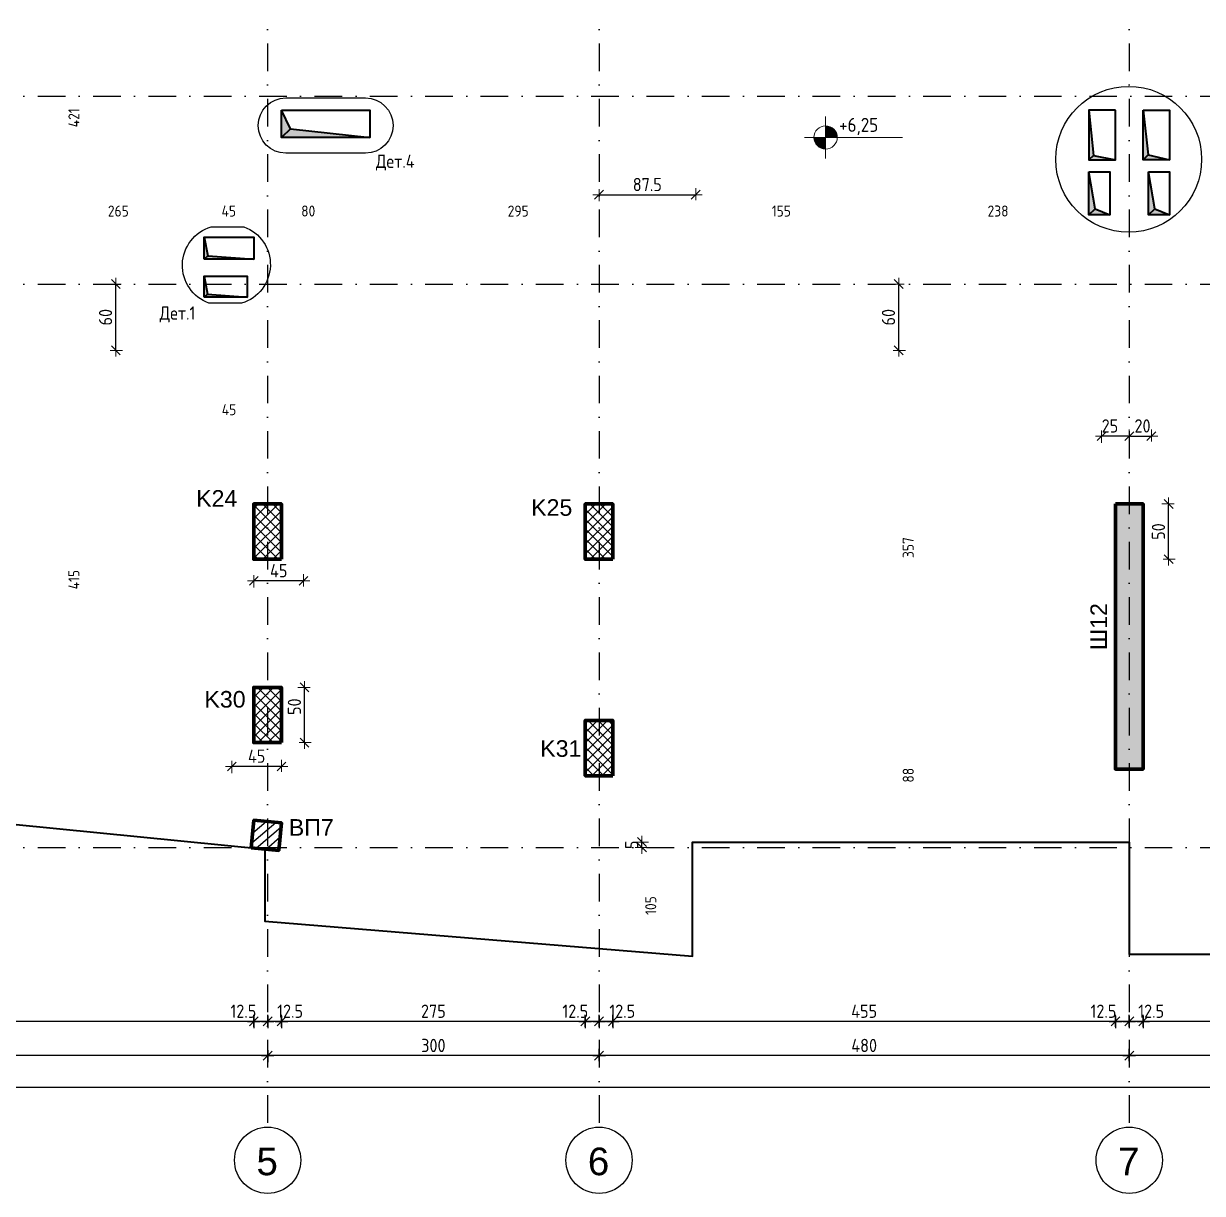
# Model space of a CAD drawing. Header units: millimetres. Extents: x -159 to 6378, y -1181 to 2393.
# Drawn here: x 2762 to 3830, y -101 to 958 of the extents above; entities that cross this region are included whole.
import ezdxf

# ---------------------------------------------------------------- set-up
doc = ezdxf.new("R2010")
doc.units = ezdxf.units.MM
doc.header["$PDMODE"] = 35
doc.linetypes.add('DASHDOT', pattern=[1, 0.5, -0.25, 0, -0.25])
for name, color, linetype, lineweight in [('0_txt', 7, 'Continuous', 18), ('1K_arm_koti_x', 6, 'Continuous', 15), ('1K_arm_koti_x_us', 6, 'Continuous', 15), ('1K_arm_koti_y', 82, 'Continuous', 15), ('1K_arm_koti_y_us', 82, 'Continuous', 15), ('1K_dupki', 5, 'Continuous', 40), ('1K_kolony', 1, 'Continuous', 80), ('1K_kontur_04', 2, 'Continuous', 40), ('1K_koti_van6ni', 241, 'Continuous', 25), ('1K_shajby', 4, 'Continuous', 80), ('1K_strih', 31, 'Continuous', 25), ('1K_strih-v_poqs', 31, 'Continuous', 25), ('1K_text-koloni', 3, 'Continuous', 35), ('1K_text-osi', 3, 'Continuous', 35), ('1K_text-shajby', 3, 'Continuous', 35), ('1K_text-v_poqs', 3, 'Continuous', 35), ('1K_txt_otvori', 134, 'Continuous', 25), ('1K_v_poqs', 11, 'Continuous', 80), ('1K_znak', 6, 'Continuous', 25)]:
    doc.layers.add(name, color=color, linetype=linetype, lineweight=lineweight)
for name, color, linetype in [('1K_AXIS', 7, 'DASHDOT'), ('1K_otvori-solid', 9, 'Continuous'), ('1K_shajby-solid', 9, 'Continuous')]:
    doc.layers.add(name, color=color, linetype=linetype)
doc.styles.add('DIM', font='romans.shx', dxfattribs={"width": 0.85})
doc.styles.add('Z1', font='ARIAL.TTF')
doc.dimstyles.new('obseg', dxfattribs={"dimtxt": 10, "dimasz": 1, "dimexe": 0.3, "dimexo": 0, "dimgap": 0, "dimtad": 0, "dimrnd": 1, "dimzin": 14, "dimdsep": 46, "dimtxsty": 'DIM', "dimblk": 'DIM2', "dimcen": 0.09, "dimse1": 1, "dimse2": 1, "dimsd1": 1, "dimsd2": 1, "dimclrd": 256, "dimclre": 256, "dimclrt": 256, "dimadec": 0, "dimazin": 0, "dimtfac": 2.307692, "dimtix": 1, "dimtmove": 2, "dimatfit": 3, "dimldrblk": 'DIM2', "dimfxl": 0, "dimtvp": 0.769231, "dimtolj": 1, "dimtzin": 14, "dimarcsym": 0})
doc.dimstyles.new('RAZR1', dxfattribs={"dimtxt": 12, "dimasz": 1, "dimexe": 0.3, "dimexo": 0, "dimgap": 0, "dimtad": 0, "dimrnd": 0.1, "dimzin": 14, "dimdsep": 46, "dimtxsty": 'DIM', "dimblk": 'DIM2', "dimcen": 0.09, "dimse1": 1, "dimse2": 1, "dimclrd": 256, "dimclre": 256, "dimclrt": 41, "dimadec": 8, "dimazin": 0, "dimtfac": 2.307692, "dimtix": 1, "dimtmove": 2, "dimatfit": 3, "dimldrblk": 'DIM2', "dimfxl": 0, "dimtvp": 0.769231, "dimtolj": 1, "dimtzin": 14, "dimarcsym": 0})

# ---------------------------------------------------------------- blocks, each defined once
blk = doc.blocks.new('*D14')
at = {"layer": 'Defpoints', "color": 0}
for p in [(2815.7, 1083.5), (2815.7, 662.5), (2815.7, 662.5)]:
    blk.add_point(p, dxfattribs=at)
at = {"layer": '1K_arm_koti_x', "insert": (2808, 873), "char_height": 10, "attachment_point": 5, "rotation": 90, "style": 'DIM'}
blk.add_mtext('\\A1;421', dxfattribs=at)
blk = doc.blocks.new('DIM2')
for p, q in [((-5.7, 0), (5.7, 0)), ((4, 4), (-4, -4)), ((0, -5), (0, 6))]:
    blk.add_line(p, q)
blk = doc.blocks.new('*D28')
at = {"layer": 'Defpoints', "color": 0}
for p in [(2815.7, 662.5), (2815.7, 247.5), (2815.7, 247.5)]:
    blk.add_point(p, dxfattribs=at)
at = {"layer": '1K_arm_koti_x', "insert": (2808, 455), "char_height": 10, "attachment_point": 5, "rotation": 90, "style": 'DIM'}
blk.add_mtext('\\A1;415', dxfattribs=at)
blk = doc.blocks.new('*D29')
at = {"layer": 'Defpoints', "color": 0}
for p in [(3571, 662.5), (3571, 305.5), (3571, 305.5)]:
    blk.add_point(p, dxfattribs=at)
at = {"layer": '1K_arm_koti_x', "insert": (3563.3, 484), "char_height": 10, "attachment_point": 5, "rotation": 90, "style": 'DIM'}
blk.add_mtext('\\A1;357', dxfattribs=at)
blk = doc.blocks.new('*D30')
at = {"layer": 'Defpoints', "color": 0}
for p in [(3571, 305.5), (3571, 305.5), (3571, 217.5)]:
    blk.add_point(p, dxfattribs=at)
at = {"layer": '1K_arm_koti_x', "insert": (3563.3, 278), "char_height": 10, "attachment_point": 5, "rotation": 90, "style": 'DIM'}
blk.add_mtext('\\A1;88', dxfattribs=at)
blk = doc.blocks.new('*D31')
at = {"layer": 'Defpoints', "color": 0}
for p in [(3337.9, 217.5), (3337.9, 112.5), (3337.9, 112.5)]:
    blk.add_point(p, dxfattribs=at)
at = {"layer": '1K_arm_koti_x', "insert": (3330.2, 160), "char_height": 10, "attachment_point": 5, "rotation": 90, "style": 'DIM'}
blk.add_mtext('\\A1;105', dxfattribs=at)
blk = doc.blocks.new('*D32')
at = {"layer": '1K_arm_koti_x', "lineweight": -2}
for p, q in [((3322.2, 218.5), (3322.2, 219.5)), ((3322.2, 212.5), (3322.2, 217.5)), ((3322.2, 211.5), (3322.2, 210.5))]:
    blk.add_line(p, q, dxfattribs=at)
at = {"layer": 'Defpoints', "color": 0}
for p in [(3322.2, 217.5), (3337.9, 217.5), (3337.9, 212.5)]:
    blk.add_point(p, dxfattribs=at)
at = {"layer": '1K_arm_koti_x', "lineweight": -2}
for p, rotation in [((3322.2, 212.5), 90), ((3322.2, 217.5), 270)]:
    blk.add_blockref('DIM2', p, dxfattribs=dict(at, rotation=rotation))
at = {"layer": '1K_arm_koti_x', "color": 41, "insert": (3313, 215), "char_height": 12, "attachment_point": 5, "rotation": 90, "style": 'DIM'}
blk.add_mtext('\\A1;5', dxfattribs=at)
blk = doc.blocks.new('*D35')
at = {"layer": '1K_arm_koti_x', "lineweight": -2}
blk.add_line((3764.4, 584.9), (3782.4, 584.9), dxfattribs=at)
at = {"layer": 'Defpoints', "color": 0}
for p in [(3783.4, 584.9), (3763.4, 547.6), (3783.4, 547.6)]:
    blk.add_point(p, dxfattribs=at)
at = {"layer": '1K_arm_koti_x', "lineweight": -2, "rotation": 180}
blk.add_blockref('DIM2', (3763.4, 584.9), dxfattribs=at)
at = {"layer": '1K_arm_koti_x', "lineweight": -2}
blk.add_blockref('DIM2', (3783.4, 584.9), dxfattribs=at)
at = {"layer": '1K_arm_koti_x', "color": 41, "insert": (3775.4, 594.1), "char_height": 12, "attachment_point": 5, "style": 'DIM'}
blk.add_mtext('\\A1;20', dxfattribs=at)
blk = doc.blocks.new('*D37')
at = {"layer": '1K_arm_koti_x', "lineweight": -2}
blk.add_line((3554.7, 663.5), (3554.7, 721.5), dxfattribs=at)
at = {"layer": 'Defpoints', "color": 0}
for p in [(3554.7, 722.5), (3763.4, 722.5), (3571, 662.5)]:
    blk.add_point(p, dxfattribs=at)
at = {"layer": '1K_arm_koti_x', "lineweight": -2}
for p, rotation in [((3554.7, 722.5), 90), ((3554.7, 662.5), 270)]:
    blk.add_blockref('DIM2', p, dxfattribs=dict(at, rotation=rotation))
at = {"layer": '1K_arm_koti_x', "color": 41, "insert": (3545.4, 692.5), "char_height": 12, "attachment_point": 5, "rotation": 90, "style": 'DIM'}
blk.add_mtext('\\A1;60', dxfattribs=at)
blk = doc.blocks.new('*D41')
at = {"layer": '1K_arm_koti_x', "lineweight": -2}
blk.add_line((2845.9, 663.5), (2845.9, 721.5), dxfattribs=at)
at = {"layer": 'Defpoints', "color": 0}
for p in [(2845.9, 722.5), (2983.4, 722.5), (2815.7, 662.5)]:
    blk.add_point(p, dxfattribs=at)
at = {"layer": '1K_arm_koti_x', "lineweight": -2}
for p, rotation in [((2845.9, 722.5), 90), ((2845.9, 662.5), 270)]:
    blk.add_blockref('DIM2', p, dxfattribs=dict(at, rotation=rotation))
at = {"layer": '1K_arm_koti_x', "color": 41, "insert": (2836.6, 692.5), "char_height": 12, "attachment_point": 5, "rotation": 90, "style": 'DIM'}
blk.add_mtext('\\A1;60', dxfattribs=at)
blk = doc.blocks.new('*D59')
at = {"layer": '1K_arm_koti_x', "lineweight": -2}
blk.add_line((3762.4, 584.9), (3739.4, 584.9), dxfattribs=at)
at = {"layer": 'Defpoints', "color": 0}
for p in [(3738.4, 584.9), (3738.4, 567.5), (3763.4, 547.6)]:
    blk.add_point(p, dxfattribs=at)
at = {"layer": '1K_arm_koti_x', "lineweight": -2, "rotation": 180}
blk.add_blockref('DIM2', (3738.4, 584.9), dxfattribs=at)
at = {"layer": '1K_arm_koti_x', "lineweight": -2}
blk.add_blockref('DIM2', (3763.4, 584.9), dxfattribs=at)
at = {"layer": '1K_arm_koti_x', "color": 41, "insert": (3745.9, 594.1), "char_height": 12, "attachment_point": 5, "style": 'DIM'}
blk.add_mtext('\\A1;25', dxfattribs=at)
blk = doc.blocks.new('*D72')
at = {"layer": '1K_arm_koti_x_us', "lineweight": -2}
blk.add_line((3014.9, 453.9), (2971.9, 453.9), dxfattribs=at)
at = {"layer": 'Defpoints', "color": 0}
for p in [(2970.9, 483.5), (3015.9, 483.5), (2970.9, 453.9)]:
    blk.add_point(p, dxfattribs=at)
at = {"layer": '1K_arm_koti_x_us', "lineweight": -2, "rotation": 180}
blk.add_blockref('DIM2', (2970.9, 453.9), dxfattribs=at)
at = {"layer": '1K_arm_koti_x_us', "lineweight": -2}
blk.add_blockref('DIM2', (3015.9, 453.9), dxfattribs=at)
at = {"layer": '1K_arm_koti_x_us', "color": 41, "insert": (2993.4, 463.1), "char_height": 12, "attachment_point": 5, "style": 'DIM'}
blk.add_mtext('\\A1;45', dxfattribs=at)
blk = doc.blocks.new('*D74')
at = {"layer": 'Defpoints', "color": 0}
for p in [(3525.9, 780.9), (3763.4, 780.9), (3763.4, 780.9)]:
    blk.add_point(p, dxfattribs=at)
at = {"layer": '1K_arm_koti_y', "insert": (3644.6, 788.6), "char_height": 10, "attachment_point": 5, "style": 'DIM'}
blk.add_mtext('\\A1;238', dxfattribs=at)
blk = doc.blocks.new('*D75')
at = {"layer": 'Defpoints', "color": 0}
for p in [(3763.4, 780.9), (4388.4, 780.9), (4388.4, 780.9)]:
    blk.add_point(p, dxfattribs=at)
at = {"layer": '1K_arm_koti_y', "insert": (4075.9, 788.6), "char_height": 10, "attachment_point": 5, "style": 'DIM'}
blk.add_mtext('\\A1;625', dxfattribs=at)
blk = doc.blocks.new('*D76')
at = {"layer": '1K_arm_koti_x_us', "lineweight": -2}
blk.add_line((2994.9, 285.9), (2951.9, 285.9), dxfattribs=at)
at = {"layer": 'Defpoints', "color": 0}
for p in [(2950.9, 326.3), (2995.9, 326.3), (2950.9, 285.9)]:
    blk.add_point(p, dxfattribs=at)
at = {"layer": '1K_arm_koti_x_us', "lineweight": -2, "rotation": 180}
blk.add_blockref('DIM2', (2950.9, 285.9), dxfattribs=at)
at = {"layer": '1K_arm_koti_x_us', "lineweight": -2}
blk.add_blockref('DIM2', (2995.9, 285.9), dxfattribs=at)
at = {"layer": '1K_arm_koti_x_us', "color": 41, "insert": (2973.4, 295.2), "char_height": 12, "attachment_point": 5, "style": 'DIM'}
blk.add_mtext('\\A1;45', dxfattribs=at)
blk = doc.blocks.new('*D89')
at = {"layer": '1K_arm_koti_y_us', "lineweight": -2}
blk.add_line((3799, 474.5), (3799, 522.5), dxfattribs=at)
at = {"layer": 'Defpoints', "color": 0}
for p in [(3764.7, 523.5), (3799, 523.5), (3764.7, 473.5)]:
    blk.add_point(p, dxfattribs=at)
at = {"layer": '1K_arm_koti_y_us', "lineweight": -2}
for p, rotation in [((3799, 523.5), 90), ((3799, 473.5), 270)]:
    blk.add_blockref('DIM2', p, dxfattribs=dict(at, rotation=rotation))
at = {"layer": '1K_arm_koti_y_us', "color": 41, "insert": (3789.8, 498.5), "char_height": 12, "attachment_point": 5, "rotation": 90, "style": 'DIM'}
blk.add_mtext('\\A1;50', dxfattribs=at)
blk = doc.blocks.new('*D97')
at = {"layer": '1K_arm_koti_y_us', "lineweight": -2}
blk.add_line((3016.8, 308.5), (3016.8, 356.5), dxfattribs=at)
at = {"layer": 'Defpoints', "color": 0}
for p in [(2981.5, 357.5), (3016.8, 357.5), (2975.8, 307.5)]:
    blk.add_point(p, dxfattribs=at)
at = {"layer": '1K_arm_koti_y_us', "lineweight": -2}
for p, rotation in [((3016.8, 357.5), 90), ((3016.8, 307.5), 270)]:
    blk.add_blockref('DIM2', p, dxfattribs=dict(at, rotation=rotation))
at = {"layer": '1K_arm_koti_y_us', "color": 41, "insert": (3007.6, 340), "char_height": 12, "attachment_point": 5, "rotation": 90, "style": 'DIM'}
blk.add_mtext('\\A1;50', dxfattribs=at)
blk = doc.blocks.new('kota etaj')
at = {"layer": '0_txt'}
for p, q in [((22.4, 22.4), (22.4, -22.4)), ((0, 0), (104.4, 0))]:
    blk.add_line(p, q, dxfattribs=at)
at = {"layer": '0_txt', "const_width": 12.4}
for points in [[(22.4, 6.2, 0.414214), (16.2, 0, 0.414214)], [(22.4, -6.2, 0.414214), (28.6, 0, 0.414214)]]:
    blk.add_lwpolyline(points, format="xyb", dxfattribs=at)
at = {"layer": '0_txt'}
blk.add_circle((22.4, 0), 12.4, dxfattribs=at)
blk = doc.blocks.new('*D153')
at = {"layer": '1K_koti_van6ni', "lineweight": -2}
blk.add_line((118.6, 211.5), (118.6, 117), dxfattribs=at)
at = {"layer": 'Defpoints', "color": 0}
for p in [(286.4, 212.5), (118.6, 116), (4388.4, 116)]:
    blk.add_point(p, dxfattribs=at)
at = {"layer": '1K_koti_van6ni', "lineweight": -2}
for p, rotation in [((118.6, 212.5), 90), ((118.6, 116), 270)]:
    blk.add_blockref('DIM2', p, dxfattribs=dict(at, rotation=rotation))
at = {"layer": '1K_koti_van6ni', "color": 41, "insert": (109.4, 164.3), "char_height": 12, "attachment_point": 5, "rotation": 90, "style": 'DIM'}
blk.add_mtext('\\A1;96.5', dxfattribs=at)
blk = doc.blocks.new('*D159')
at = {"layer": '1K_koti_van6ni', "lineweight": -2}
blk.add_line((94.3, 211.5), (94.3, 117), dxfattribs=at)
at = {"layer": 'Defpoints', "color": 0}
for p in [(286.4, 212.5), (94.3, 116), (4388.4, 116)]:
    blk.add_point(p, dxfattribs=at)
at = {"layer": '1K_koti_van6ni', "lineweight": -2}
for p, rotation in [((94.3, 212.5), 90), ((94.3, 116), 270)]:
    blk.add_blockref('DIM2', p, dxfattribs=dict(at, rotation=rotation))
at = {"layer": '1K_koti_van6ni', "color": 41, "insert": (85.1, 164.3), "char_height": 12, "attachment_point": 5, "rotation": 90, "style": 'DIM'}
blk.add_mtext('\\A1;96.5', dxfattribs=at)
blk = doc.blocks.new('*D160')
at = {"layer": '1K_koti_van6ni', "lineweight": -2}
blk.add_line((68.1, 117), (68.1, 1497.5), dxfattribs=at)
at = {"layer": 'Defpoints', "color": 0}
for p in [(68.1, 1498.5), (313.9, 1498.5), (4388.4, 116)]:
    blk.add_point(p, dxfattribs=at)
at = {"layer": '1K_koti_van6ni', "lineweight": -2}
for p, rotation in [((68.1, 1498.5), 90), ((68.1, 116), 270)]:
    blk.add_blockref('DIM2', p, dxfattribs=dict(at, rotation=rotation))
at = {"layer": '1K_koti_van6ni', "color": 41, "insert": (58.8, 807.3), "char_height": 12, "attachment_point": 5, "rotation": 90, "style": 'DIM'}
blk.add_mtext('\\A1;1382.5', dxfattribs=at)
blk = doc.blocks.new('*D161')
at = {"layer": '1K_koti_van6ni', "lineweight": -2}
blk.add_line((4362.4, 55.2), (3776.9, 55.2), dxfattribs=at)
at = {"layer": 'Defpoints', "color": 0}
for p in [(4363.4, 296), (3775.9, 283.5), (3775.9, 55.2)]:
    blk.add_point(p, dxfattribs=at)
at = {"layer": '1K_koti_van6ni', "lineweight": -2, "rotation": 180}
blk.add_blockref('DIM2', (3775.9, 55.2), dxfattribs=at)
at = {"layer": '1K_koti_van6ni', "lineweight": -2}
blk.add_blockref('DIM2', (4363.4, 55.2), dxfattribs=at)
at = {"layer": '1K_koti_van6ni', "color": 41, "insert": (4069.6, 64.4), "char_height": 12, "attachment_point": 5, "style": 'DIM'}
blk.add_mtext('\\A1;587.5', dxfattribs=at)
blk = doc.blocks.new('*D162')
at = {"layer": '1K_koti_van6ni', "lineweight": -2}
blk.add_line((3774.9, 55.2), (3764.4, 55.2), dxfattribs=at)
at = {"layer": 'Defpoints', "color": 0}
for p in [(3775.9, 283.5), (3763.4, 212.5), (3763.4, 55.2)]:
    blk.add_point(p, dxfattribs=at)
at = {"layer": '1K_koti_van6ni', "lineweight": -2, "rotation": 180}
blk.add_blockref('DIM2', (3763.4, 55.2), dxfattribs=at)
at = {"layer": '1K_koti_van6ni', "lineweight": -2}
blk.add_blockref('DIM2', (3775.9, 55.2), dxfattribs=at)
at = {"layer": '1K_koti_van6ni', "color": 41, "insert": (3783.2, 64.4), "char_height": 12, "attachment_point": 5, "style": 'DIM'}
blk.add_mtext('\\A1;12.5', dxfattribs=at)
blk = doc.blocks.new('*D163')
at = {"layer": '1K_koti_van6ni', "lineweight": -2}
blk.add_line((3762.4, 55.2), (3751.9, 55.2), dxfattribs=at)
at = {"layer": 'Defpoints', "color": 0}
for p in [(3750.9, 283.5), (3763.4, 212.5), (3750.9, 55.2)]:
    blk.add_point(p, dxfattribs=at)
at = {"layer": '1K_koti_van6ni', "lineweight": -2, "rotation": 180}
blk.add_blockref('DIM2', (3750.9, 55.2), dxfattribs=at)
at = {"layer": '1K_koti_van6ni', "lineweight": -2}
blk.add_blockref('DIM2', (3763.4, 55.2), dxfattribs=at)
at = {"layer": '1K_koti_van6ni', "color": 41, "insert": (3740, 64.4), "char_height": 12, "attachment_point": 5, "style": 'DIM'}
blk.add_mtext('\\A1;12.5', dxfattribs=at)
blk = doc.blocks.new('*D164')
at = {"layer": '1K_koti_van6ni', "lineweight": -2}
blk.add_line((3749.9, 55.2), (3296.9, 55.2), dxfattribs=at)
at = {"layer": 'Defpoints', "color": 0}
for p in [(3295.9, 277.5), (3750.9, 283.5), (3295.9, 55.2)]:
    blk.add_point(p, dxfattribs=at)
at = {"layer": '1K_koti_van6ni', "lineweight": -2, "rotation": 180}
blk.add_blockref('DIM2', (3295.9, 55.2), dxfattribs=at)
at = {"layer": '1K_koti_van6ni', "lineweight": -2}
blk.add_blockref('DIM2', (3750.9, 55.2), dxfattribs=at)
at = {"layer": '1K_koti_van6ni', "color": 41, "insert": (3523.4, 64.4), "char_height": 12, "attachment_point": 5, "style": 'DIM'}
blk.add_mtext('\\A1;455', dxfattribs=at)
blk = doc.blocks.new('*D165')
at = {"layer": '1K_koti_van6ni', "lineweight": -2}
blk.add_line((3294.9, 55.2), (3284.4, 55.2), dxfattribs=at)
at = {"layer": 'Defpoints', "color": 0}
for p in [(3295.9, 277.5), (3283.4, 212.5), (3283.4, 55.2)]:
    blk.add_point(p, dxfattribs=at)
at = {"layer": '1K_koti_van6ni', "lineweight": -2, "rotation": 180}
blk.add_blockref('DIM2', (3283.4, 55.2), dxfattribs=at)
at = {"layer": '1K_koti_van6ni', "lineweight": -2}
blk.add_blockref('DIM2', (3295.9, 55.2), dxfattribs=at)
at = {"layer": '1K_koti_van6ni', "color": 41, "insert": (3304.4, 64.4), "char_height": 12, "attachment_point": 5, "style": 'DIM'}
blk.add_mtext('\\A1;12.5', dxfattribs=at)
blk = doc.blocks.new('*D166')
at = {"layer": '1K_koti_van6ni', "lineweight": -2}
blk.add_line((3282.4, 55.2), (3271.9, 55.2), dxfattribs=at)
at = {"layer": 'Defpoints', "color": 0}
for p in [(3270.9, 277.5), (3283.4, 212.5), (3270.9, 55.2)]:
    blk.add_point(p, dxfattribs=at)
at = {"layer": '1K_koti_van6ni', "lineweight": -2, "rotation": 180}
blk.add_blockref('DIM2', (3270.9, 55.2), dxfattribs=at)
at = {"layer": '1K_koti_van6ni', "lineweight": -2}
blk.add_blockref('DIM2', (3283.4, 55.2), dxfattribs=at)
at = {"layer": '1K_koti_van6ni', "color": 41, "insert": (3261.9, 64.4), "char_height": 12, "attachment_point": 5, "style": 'DIM'}
blk.add_mtext('\\A1;12.5', dxfattribs=at)
blk = doc.blocks.new('*D167')
at = {"layer": '1K_koti_van6ni', "lineweight": -2}
blk.add_line((3269.9, 55.2), (2996.9, 55.2), dxfattribs=at)
at = {"layer": 'Defpoints', "color": 0}
for p in [(2995.9, 307.5), (3270.9, 277.5), (2995.9, 55.2)]:
    blk.add_point(p, dxfattribs=at)
at = {"layer": '1K_koti_van6ni', "lineweight": -2, "rotation": 180}
blk.add_blockref('DIM2', (2995.9, 55.2), dxfattribs=at)
at = {"layer": '1K_koti_van6ni', "lineweight": -2}
blk.add_blockref('DIM2', (3270.9, 55.2), dxfattribs=at)
at = {"layer": '1K_koti_van6ni', "color": 41, "insert": (3133.4, 64.4), "char_height": 12, "attachment_point": 5, "style": 'DIM'}
blk.add_mtext('\\A1;275', dxfattribs=at)
blk = doc.blocks.new('*D168')
at = {"layer": '1K_koti_van6ni', "lineweight": -2}
blk.add_line((2994.9, 55.2), (2984.4, 55.2), dxfattribs=at)
at = {"layer": 'Defpoints', "color": 0}
for p in [(2995.9, 307.5), (2983.4, 212.5), (2983.4, 55.2)]:
    blk.add_point(p, dxfattribs=at)
at = {"layer": '1K_koti_van6ni', "lineweight": -2, "rotation": 180}
blk.add_blockref('DIM2', (2983.4, 55.2), dxfattribs=at)
at = {"layer": '1K_koti_van6ni', "lineweight": -2}
blk.add_blockref('DIM2', (2995.9, 55.2), dxfattribs=at)
at = {"layer": '1K_koti_van6ni', "color": 41, "insert": (3003.7, 64.4), "char_height": 12, "attachment_point": 5, "style": 'DIM'}
blk.add_mtext('\\A1;12.5', dxfattribs=at)
blk = doc.blocks.new('*D169')
at = {"layer": '1K_koti_van6ni', "lineweight": -2}
blk.add_line((2982.4, 55.2), (2971.9, 55.2), dxfattribs=at)
at = {"layer": 'Defpoints', "color": 0}
for p in [(2970.9, 307.5), (2983.4, 212.5), (2970.9, 55.2)]:
    blk.add_point(p, dxfattribs=at)
at = {"layer": '1K_koti_van6ni', "lineweight": -2, "rotation": 180}
blk.add_blockref('DIM2', (2970.9, 55.2), dxfattribs=at)
at = {"layer": '1K_koti_van6ni', "lineweight": -2}
blk.add_blockref('DIM2', (2983.4, 55.2), dxfattribs=at)
at = {"layer": '1K_koti_van6ni', "color": 41, "insert": (2961.4, 64.4), "char_height": 12, "attachment_point": 5, "style": 'DIM'}
blk.add_mtext('\\A1;12.5', dxfattribs=at)
blk = doc.blocks.new('*D170')
at = {"layer": '1K_koti_van6ni', "lineweight": -2}
blk.add_line((2969.9, 55.2), (2366.9, 55.2), dxfattribs=at)
at = {"layer": 'Defpoints', "color": 0}
for p in [(2365.9, 378.5), (2970.9, 307.5), (2365.9, 55.2)]:
    blk.add_point(p, dxfattribs=at)
at = {"layer": '1K_koti_van6ni', "lineweight": -2, "rotation": 180}
blk.add_blockref('DIM2', (2365.9, 55.2), dxfattribs=at)
at = {"layer": '1K_koti_van6ni', "lineweight": -2}
blk.add_blockref('DIM2', (2970.9, 55.2), dxfattribs=at)
at = {"layer": '1K_koti_van6ni', "color": 41, "insert": (2668.4, 64.4), "char_height": 12, "attachment_point": 5, "style": 'DIM'}
blk.add_mtext('\\A1;605', dxfattribs=at)
blk = doc.blocks.new('*D188')
at = {"layer": '1K_koti_van6ni', "lineweight": -2}
blk.add_line((4374.9, 24.2), (3764.4, 24.2), dxfattribs=at)
at = {"layer": 'Defpoints', "color": 0}
for p in [(3763.4, 212.5), (4375.9, 212.5), (3763.4, 24.2)]:
    blk.add_point(p, dxfattribs=at)
at = {"layer": '1K_koti_van6ni', "lineweight": -2, "rotation": 180}
blk.add_blockref('DIM2', (3763.4, 24.2), dxfattribs=at)
at = {"layer": '1K_koti_van6ni', "lineweight": -2}
blk.add_blockref('DIM2', (4375.9, 24.2), dxfattribs=at)
at = {"layer": '1K_koti_van6ni', "color": 41, "insert": (4069.6, 33.4), "char_height": 12, "attachment_point": 5, "style": 'DIM'}
blk.add_mtext('\\A1;612.5', dxfattribs=at)
blk = doc.blocks.new('*D189')
at = {"layer": '1K_koti_van6ni', "lineweight": -2}
blk.add_line((3762.4, 24.2), (3284.4, 24.2), dxfattribs=at)
at = {"layer": 'Defpoints', "color": 0}
for p in [(3283.4, 212.5), (3763.4, 212.5), (3283.4, 24.2)]:
    blk.add_point(p, dxfattribs=at)
at = {"layer": '1K_koti_van6ni', "lineweight": -2, "rotation": 180}
blk.add_blockref('DIM2', (3283.4, 24.2), dxfattribs=at)
at = {"layer": '1K_koti_van6ni', "lineweight": -2}
blk.add_blockref('DIM2', (3763.4, 24.2), dxfattribs=at)
at = {"layer": '1K_koti_van6ni', "color": 41, "insert": (3523.4, 33.4), "char_height": 12, "attachment_point": 5, "style": 'DIM'}
blk.add_mtext('\\A1;480', dxfattribs=at)
blk = doc.blocks.new('*D190')
at = {"layer": '1K_koti_van6ni', "lineweight": -2}
blk.add_line((3282.4, 24.2), (2984.4, 24.2), dxfattribs=at)
at = {"layer": 'Defpoints', "color": 0}
for p in [(2983.4, 212.5), (3283.4, 212.5), (2983.4, 24.2)]:
    blk.add_point(p, dxfattribs=at)
at = {"layer": '1K_koti_van6ni', "lineweight": -2, "rotation": 180}
blk.add_blockref('DIM2', (2983.4, 24.2), dxfattribs=at)
at = {"layer": '1K_koti_van6ni', "lineweight": -2}
blk.add_blockref('DIM2', (3283.4, 24.2), dxfattribs=at)
at = {"layer": '1K_koti_van6ni', "color": 41, "insert": (3133.4, 33.4), "char_height": 12, "attachment_point": 5, "style": 'DIM'}
blk.add_mtext('\\A1;300', dxfattribs=at)
blk = doc.blocks.new('*D191')
at = {"layer": '1K_koti_van6ni', "lineweight": -2}
blk.add_line((2982.4, 24.2), (2354.4, 24.2), dxfattribs=at)
at = {"layer": 'Defpoints', "color": 0}
for p in [(2353.4, 221.9), (2983.4, 212.5), (2353.4, 24.2)]:
    blk.add_point(p, dxfattribs=at)
at = {"layer": '1K_koti_van6ni', "lineweight": -2, "rotation": 180}
blk.add_blockref('DIM2', (2353.4, 24.2), dxfattribs=at)
at = {"layer": '1K_koti_van6ni', "lineweight": -2}
blk.add_blockref('DIM2', (2983.4, 24.2), dxfattribs=at)
at = {"layer": '1K_koti_van6ni', "color": 41, "insert": (2668.4, 33.4), "char_height": 12, "attachment_point": 5, "style": 'DIM'}
blk.add_mtext('\\A1;630', dxfattribs=at)
blk = doc.blocks.new('*D196')
at = {"layer": '1K_koti_van6ni', "lineweight": -2}
blk.add_line((192.4, -4.2), (4387.4, -4.2), dxfattribs=at)
at = {"layer": 'Defpoints', "color": 0}
for p in [(191.4, 1193.5), (4388.4, 116), (4388.4, -4.2)]:
    blk.add_point(p, dxfattribs=at)
at = {"layer": '1K_koti_van6ni', "lineweight": -2, "rotation": 180}
blk.add_blockref('DIM2', (191.4, -4.2), dxfattribs=at)
at = {"layer": '1K_koti_van6ni', "lineweight": -2}
blk.add_blockref('DIM2', (4388.4, -4.2), dxfattribs=at)
at = {"layer": '1K_koti_van6ni', "color": 41, "insert": (2289.9, 5), "char_height": 12, "attachment_point": 5, "style": 'DIM'}
blk.add_mtext('\\A1;4197', dxfattribs=at)
blk = doc.blocks.new('*D294')
at = {"layer": 'Defpoints', "color": 0}
for p in [(3370.9, 780.9), (3370.9, 780.9), (3525.9, 780.9)]:
    blk.add_point(p, dxfattribs=at)
at = {"layer": '1K_arm_koti_y', "insert": (3448.4, 788.6), "char_height": 10, "attachment_point": 5, "style": 'DIM'}
blk.add_mtext('\\A1;155', dxfattribs=at)
blk = doc.blocks.new('*D316')
at = {"layer": 'Defpoints', "color": 0}
for p in [(2715.9, 780.9), (2980.6, 780.9), (2980.6, 780.9)]:
    blk.add_point(p, dxfattribs=at)
at = {"layer": '1K_arm_koti_y', "insert": (2848.2, 788.6), "char_height": 10, "attachment_point": 5, "style": 'DIM'}
blk.add_mtext('\\A1;265', dxfattribs=at)
blk = doc.blocks.new('*D318')
at = {"layer": 'Defpoints', "color": 0}
for p in [(2995.9, 780.9), (3075.9, 780.9), (3075.9, 780.9)]:
    blk.add_point(p, dxfattribs=at)
at = {"layer": '1K_arm_koti_y', "insert": (3020.1, 788.6), "char_height": 10, "attachment_point": 5, "style": 'DIM'}
blk.add_mtext('\\A1;80', dxfattribs=at)
blk = doc.blocks.new('*D319')
at = {"layer": 'Defpoints', "color": 0}
for p in [(2925.9, 780.9), (2970.6, 780.9), (2970.6, 780.9)]:
    blk.add_point(p, dxfattribs=at)
at = {"layer": '1K_arm_koti_y', "insert": (2948.2, 788.6), "char_height": 10, "attachment_point": 5, "style": 'DIM'}
blk.add_mtext('\\A1;45', dxfattribs=at)
blk = doc.blocks.new('*D320')
at = {"layer": 'Defpoints', "color": 0}
for p in [(2925.9, 601.1), (2970.9, 601.1), (2970.9, 601.1)]:
    blk.add_point(p, dxfattribs=at)
at = {"layer": '1K_arm_koti_y', "insert": (2948.4, 608.8), "char_height": 10, "attachment_point": 5, "style": 'DIM'}
blk.add_mtext('\\A1;45', dxfattribs=at)
blk = doc.blocks.new('*D321')
at = {"layer": '1K_arm_koti_y', "lineweight": -2}
blk.add_line((3284.4, 803.4), (3369.9, 803.4), dxfattribs=at)
at = {"layer": 'Defpoints', "color": 0}
for p in [(3370.9, 803.4), (3370.9, 780.9), (3283.4, 722.5)]:
    blk.add_point(p, dxfattribs=at)
at = {"layer": '1K_arm_koti_y', "lineweight": -2, "rotation": 180}
blk.add_blockref('DIM2', (3283.4, 803.4), dxfattribs=at)
at = {"layer": '1K_arm_koti_y', "lineweight": -2}
blk.add_blockref('DIM2', (3370.9, 803.4), dxfattribs=at)
at = {"layer": '1K_arm_koti_y', "color": 41, "insert": (3327.1, 812.6), "char_height": 12, "attachment_point": 5, "style": 'DIM'}
blk.add_mtext('\\A1;87.5', dxfattribs=at)
blk = doc.blocks.new('*D322')
at = {"layer": 'Defpoints', "color": 0}
for p in [(3075.9, 780.9), (3075.9, 780.9), (3370.9, 780.9)]:
    blk.add_point(p, dxfattribs=at)
at = {"layer": '1K_arm_koti_y', "insert": (3210.2, 788.6), "char_height": 10, "attachment_point": 5, "style": 'DIM'}
blk.add_mtext('\\A1;295', dxfattribs=at)

msp = doc.modelspace()

# ---------------------------------------------------------------- hatches: boundary and pattern name
at = {"layer": '1K_otvori-solid'}
h = msp.add_hatch(color=256, dxfattribs=at)
h.paths.add_polyline_path([(3075.858, 855.016), (3003.955, 863.114), (2995.858, 855.016)])
h.paths.add_polyline_path([(3003.955, 863.114), (2995.858, 880.016), (2995.858, 855.016)])
h = msp.add_hatch(color=256, dxfattribs=at)
h.paths.add_polyline_path([(3726.858, 835.016), (3731.128, 838.882), (3726.858, 880.016)])
h.paths.add_polyline_path([(3731.128, 838.882), (3726.858, 835.016), (3750.858, 835.016)])
h = msp.add_hatch(color=256, dxfattribs=at)
h.paths.add_polyline_path([(3775.858, 880.016), (3775.858, 835.016), (3780.418, 839.42)])
h.paths.add_polyline_path([(3780.418, 839.42), (3775.858, 835.016), (3799.858, 835.016)])
h = msp.add_hatch(color=256, dxfattribs=at)
h.paths.add_polyline_path([(3726.858, 785.016), (3732.528, 790.687), (3726.858, 824.016)])
h.paths.add_polyline_path([(3745.858, 785.016), (3732.528, 790.687), (3726.858, 785.016)])
h = msp.add_hatch(color=256, dxfattribs=at)
h.paths.add_polyline_path([(3780.858, 785.016), (3786.528, 790.687), (3780.858, 824.016)])
h.paths.add_polyline_path([(3799.858, 785.016), (3786.528, 790.687), (3780.858, 785.016)])
h = msp.add_hatch(color=256, dxfattribs=at)
h.paths.add_polyline_path([(2925.858, 765.053), (2925.858, 745.053), (2929.288, 748.125)])
h.paths.add_polyline_path([(2970.858, 745.053), (2929.288, 748.125), (2925.858, 745.053)])
h = msp.add_hatch(color=256, dxfattribs=at)
h.paths.add_polyline_path([(2925.858, 710.553), (2928.834, 713.241), (2925.858, 729.553)])
h.paths.add_polyline_path([(2928.834, 713.241), (2925.858, 710.553), (2964.858, 710.553)])
at = {"layer": '1K_shajby-solid'}
msp.add_hatch(color=256, dxfattribs=at).paths.add_polyline_path([(3750.858, 283.516), (3775.858, 283.516), (3775.858, 523.516), (3750.858, 523.516)])
at = {"layer": '1K_strih'}
h = msp.add_hatch(dxfattribs=at)
h.set_pattern_fill('ANSI37', color=256, scale=2, style=0)
h.paths.add_polyline_path([(2995.858, 523.516), (2970.858, 523.516), (2970.858, 473.516), (2995.858, 473.516)])
h = msp.add_hatch(dxfattribs=at)
h.set_pattern_fill('ANSI37', color=256, scale=2, style=0)
h.paths.add_polyline_path([(3295.858, 523.516), (3270.858, 523.516), (3270.858, 473.516), (3295.858, 473.516)])
h = msp.add_hatch(dxfattribs=at)
h.set_pattern_fill('ANSI37', color=256, scale=2, style=0)
h.paths.add_polyline_path([(2995.858, 357.516), (2970.858, 357.516), (2970.858, 307.516), (2995.858, 307.516)])
h = msp.add_hatch(dxfattribs=at)
h.set_pattern_fill('ANSI37', color=256, scale=2, style=0)
h.paths.add_polyline_path([(3295.858, 327.516), (3270.858, 327.516), (3270.858, 277.516), (3295.858, 277.516)])
at = {"layer": '1K_strih-v_poqs'}
h = msp.add_hatch(dxfattribs=at)
h.set_pattern_fill('ANSI31', color=256, scale=2, style=0)
h.set_pattern_definition([(40.33275, (1979.5085, 317.923), (-4.109883, 4.840595), [])])
h.paths.add_polyline_path([(2970.943, 237.229), (2968.49, 212.349), (2993.37, 209.896), (2995.823, 234.776)])

# ---------------------------------------------------------------- linework, layer by layer
at = {"layer": '1K_AXIS', "ltscale": 50}
for p, q in [((2983.358, 1641.582), (2983.358, -40.511)), ((3283.358, 1641.582), (3283.358, -40.511)), ((3763.358, 1641.582), (3763.358, -40.511)), ((19.855, 892.516), (4527.734, 892.516)), ((19.855, 722.516), (4527.734, 722.516)), ((19.855, 212.516), (4527.734, 212.516))]:
    msp.add_line(p, q, dxfattribs=at)
at = {"layer": '1K_dupki'}
for p, q in [((3003.955, 863.114), (2995.858, 880.016)), ((3003.955, 863.114), (2995.858, 855.016)), ((3003.955, 863.114), (3075.858, 855.016)), ((3731.128, 838.882), (3726.858, 835.016)), ((3780.418, 839.42), (3775.858, 835.016)), ((3732.528, 790.687), (3726.858, 824.016)), ((3786.528, 790.687), (3780.858, 824.016)), ((3726.858, 785.016), (3732.528, 790.687)), ((3732.528, 790.687), (3745.858, 785.016)), ((3780.858, 785.016), (3786.528, 790.687)), ((3786.528, 790.687), (3799.858, 785.016)), ((2928.834, 713.241), (2925.858, 710.553))]:
    msp.add_line(p, q, dxfattribs=at)
for points in [[(2995.858, 880.016), (3075.858, 880.016), (3075.858, 855.016), (2995.858, 855.016)], [(3750.858, 880.016), (3726.858, 880.016), (3726.858, 835.016), (3750.858, 835.016)], [(3775.858, 880.016), (3799.858, 880.016), (3799.858, 835.016), (3775.858, 835.016)], [(3726.858, 824.016), (3745.858, 824.016), (3745.858, 785.016), (3726.858, 785.016)], [(3780.858, 824.016), (3799.858, 824.016), (3799.858, 785.016), (3780.858, 785.016)], [(2925.858, 745.053), (2925.858, 765.053), (2970.858, 765.053), (2970.858, 745.053)], [(2925.858, 710.553), (2925.858, 729.553), (2964.858, 729.553), (2964.858, 710.553)]]:
    msp.add_lwpolyline(points, close=True, dxfattribs=at)
for points in [[(3726.858, 880.016), (3731.128, 838.882), (3750.858, 835.016)], [(3775.858, 880.016), (3780.418, 839.42), (3799.858, 835.016)], [(2925.858, 765.053), (2929.288, 748.125), (2970.858, 745.053)], [(2929.288, 748.125), (2925.858, 745.053)], [(2925.858, 729.553), (2928.834, 713.241), (2964.858, 710.553)]]:
    msp.add_lwpolyline(points, dxfattribs=at)
at = {"layer": '1K_kolony'}
for points in [[(2995.858, 473.516), (2970.858, 473.516), (2970.858, 523.516), (2995.858, 523.516)], [(3295.858, 473.516), (3270.858, 473.516), (3270.858, 523.516), (3295.858, 523.516)], [(2995.858, 307.516), (2970.858, 307.516), (2970.858, 357.516), (2995.858, 357.516)], [(3295.858, 277.516), (3270.858, 277.516), (3270.858, 327.516), (3295.858, 327.516)]]:
    msp.add_lwpolyline(points, close=True, dxfattribs=at)
at = {"layer": '1K_kontur_04'}
msp.add_lwpolyline([(2715.858, 237.244), (2980.858, 211.131), (2980.858, 145.926), (3367.858, 114.332), (3367.858, 217.516), (3763.358, 217.516), (3763.358, 116.016), (4388.358, 116.016), (4388.358, 1498.516), (3512.858, 1498.516), (3512.858, 1353.516), (3237.358, 1353.516), (3237.358, 1498.516), (1472.858, 1498.516)], dxfattribs=at)
at = {"layer": '1K_shajby'}
msp.add_lwpolyline([(3750.858, 523.516), (3775.858, 523.516), (3775.858, 283.516), (3750.858, 283.516)], close=True, dxfattribs=at)
at = {"layer": '1K_txt_otvori'}
for points in [[(2999.789, 890.962), (3071.926, 890.962, -1), (3071.926, 840.962), (2999.789, 840.962, -1)], [(2932.235, 774.316), (2961.848, 774.316, -0.72304677), (2959.813, 705.194), (2930.2, 705.194, -0.72304677)]]:
    msp.add_lwpolyline(points, format="xyb", close=True, dxfattribs=at)
msp.add_circle((3762.877, 835.42), 66.019, dxfattribs=at)
at = {"layer": '1K_v_poqs', "ltscale": 0.3}
msp.add_lwpolyline([(2968.49, 212.349), (2993.37, 209.896), (2995.823, 234.776), (2970.943, 237.229)], close=True, dxfattribs=at)
at = {"layer": '1K_znak'}
for centre in [(2983.358, -70.511), (3283.358, -70.511), (3763.358, -70.511)]:
    msp.add_circle(centre, 30, dxfattribs=at)

# ---------------------------------------------------------------- block references
at = {"layer": '0_txt', "xscale": -0.8499999999999943, "yscale": 0.8499999999999943, "zscale": 0.85, "rotation": 180}
msp.add_blockref('kota etaj', (3469.463, 855.22), dxfattribs=at)

# ---------------------------------------------------------------- texts
at = {"layer": '0_txt', "style": 'DIM', "width": 0.85}
msp.add_text('+6,25', height=12.6904, dxfattribs=at).set_placement((3500.695, 860.252))
at = {"layer": '1K_text-koloni', "style": 'Z1'}
for s, p in [('K24', (2918.642, 521.009, 0)), ('K25', (3221.908, 512.773, 0)), ('K30', (2926.137, 339.198, 0)), ('K31', (3230.136, 294.659, 0))]:
    msp.add_text(s, height=15, dxfattribs=at).set_placement(p)
at = {"layer": '1K_text-osi', "style": 'Z1'}
for s, p in [('5', (2973.22, -84.042)), ('6', (3273.22, -84.042)), ('7', (3753.22, -84.042))]:
    msp.add_text(s, height=25, dxfattribs=at).set_placement(p)
at = {"layer": '1K_text-shajby', "style": 'Z1'}
msp.add_text('Ш12', height=15, rotation=90, dxfattribs=at).set_placement((3743.242, 391.229))
at = {"layer": '1K_text-v_poqs', "style": 'Z1'}
msp.add_text('ВП7', height=15, dxfattribs=at).set_placement((3002.528, 223.243))
at = {"layer": '1K_txt_otvori', "style": 'DIM', "width": 0.85}
for s, p in [('Дет.4', (3081.338, 827.66)), ('Дет.1', (2885.545, 690.282))]:
    msp.add_text(s, height=12, dxfattribs=at).set_placement(p)

# ---------------------------------------------------------------- dimensions: what is measured, and where the dimension line sits
at = {"layer": '1K_arm_koti_x'}
for base, p1, p2, angle, dimstyle, picture, middle in [((2815.668, 662.516), (2815.668, 1083.516), (2815.668, 662.516), 270, 'obseg', '*D14', (2807.976, 873.016)), ((2845.861, 722.516), (2815.668, 662.516), (2983.358, 722.516), 90, 'RAZR1', '*D41', (2836.63, 692.516)), ((3554.675, 722.516), (3570.982, 662.516), (3763.358, 722.516), 90, 'RAZR1', '*D37', (3545.444, 692.516)), ((2815.668, 247.516), (2815.668, 662.516), (2815.668, 247.516), 90, 'obseg', '*D28', (2807.976, 455.016)), ((3570.982, 305.516), (3570.982, 662.516), (3570.982, 305.516), 270, 'obseg', '*D29', (3563.29, 484.016)), ((3322.216, 217.516), (3337.896, 212.516), (3337.896, 217.516), 90, 'RAZR1', '*D32', (3312.985, 215.016))]:
    dim = msp.add_linear_dim(base=base, p1=p1, p2=p2, angle=angle, dimstyle=dimstyle, dxfattribs=at)
    dim.commit()
    dim.dimension.update_dxf_attribs({"geometry": picture, "text_midpoint": middle})
for base, p2, picture, middle in [((3738.358, 584.85), (3738.358, 567.499), '*D59', (3745.858, 594.081)), ((3783.358, 584.85), (3783.358, 547.646), '*D35', (3775.358, 594.081))]:
    dim = msp.add_linear_dim(base=base, p1=(3763.358, 547.646), p2=p2, dimstyle='RAZR1', dxfattribs=at)
    dim.commit()
    dim.dimension.update_dxf_attribs({"geometry": picture, "text_midpoint": middle, "dimtype": 160})
for base, p1, p2, picture, middle in [((3570.982, 305.516), (3570.982, 217.516), (3570.982, 305.516), '*D30', (3563.29, 277.997)), ((3337.896, 112.516), (3337.896, 217.516), (3337.896, 112.516), '*D31', (3330.204, 160.016))]:
    dim = msp.add_linear_dim(base=base, p1=p1, p2=p2, angle=90, dimstyle='obseg', dxfattribs=at)
    dim.commit()
    dim.dimension.update_dxf_attribs({"geometry": picture, "text_midpoint": middle, "dimtype": 160})
at = {"layer": '1K_arm_koti_x_us'}
for base, p1, p2, picture, middle in [((2970.858, 453.904), (3015.858, 483.474), (2970.858, 483.474), '*D72', (2993.358, 463.134)), ((2950.858, 285.934), (2995.858, 326.316), (2950.858, 326.316), '*D76', (2973.358, 295.165))]:
    dim = msp.add_linear_dim(base=base, p1=p1, p2=p2, dimstyle='RAZR1', dxfattribs=at)
    dim.commit()
    dim.dimension.update_dxf_attribs({"geometry": picture, "text_midpoint": middle})
at = {"layer": '1K_arm_koti_y'}
for base, p1, p2, dimstyle, picture, middle in [((3370.858, 803.382), (3283.358, 722.516), (3370.858, 780.939), 'RAZR1', '*D321', (3327.108, 812.613)), ((2980.558, 780.939), (2715.858, 780.939), (2980.558, 780.939), 'obseg', '*D316', (2848.208, 788.631)), ((2970.558, 780.939), (2925.858, 780.939), (2970.558, 780.939), 'obseg', '*D319', (2948.208, 788.631)), ((3763.358, 780.939), (3525.858, 780.939), (3763.358, 780.939), 'obseg', '*D74', (3644.608, 788.631)), ((4388.358, 780.939), (3763.358, 780.939), (4388.358, 780.939), 'obseg', '*D75', (4075.858, 788.631)), ((2970.858, 601.129), (2925.858, 601.129), (2970.858, 601.129), 'obseg', '*D320', (2948.358, 608.822))]:
    dim = msp.add_linear_dim(base=base, p1=p1, p2=p2, dimstyle=dimstyle, dxfattribs=at)
    dim.commit()
    dim.dimension.update_dxf_attribs({"geometry": picture, "text_midpoint": middle})
dim = msp.add_linear_dim(base=(3075.858, 780.939), p1=(2995.858, 780.939), p2=(3075.858, 780.939), dimstyle='obseg', dxfattribs=at)
dim.commit()
dim.dimension.update_dxf_attribs({"geometry": '*D318', "text_midpoint": (3020.127, 788.631), "dimtype": 160})
dim = msp.add_linear_dim(base=(3075.858, 780.939), p1=(3370.858, 780.939), p2=(3075.858, 780.939), angle=180, dimstyle='obseg', dxfattribs=at)
dim.commit()
dim.dimension.update_dxf_attribs({"geometry": '*D322', "text_midpoint": (3210.23, 788.631), "dimtype": 160})
dim = msp.add_linear_dim(base=(3370.858, 780.939), p1=(3525.858, 780.939), p2=(3370.858, 780.939), angle=180, dimstyle='obseg', dxfattribs=at)
dim.commit()
dim.dimension.update_dxf_attribs({"geometry": '*D294', "text_midpoint": (3448.358, 788.631)})
at = {"layer": '1K_arm_koti_y_us'}
dim = msp.add_linear_dim(base=(3799.03, 523.516), p1=(3764.674, 473.516), p2=(3764.674, 523.516), angle=90, dimstyle='RAZR1', dxfattribs=at)
dim.commit()
dim.dimension.update_dxf_attribs({"geometry": '*D89', "text_midpoint": (3789.799, 498.516)})
dim = msp.add_linear_dim(base=(3016.831, 357.516), p1=(2975.775, 307.516), p2=(2981.508, 357.516), angle=90, dimstyle='RAZR1', dxfattribs=at)
dim.commit()
dim.dimension.update_dxf_attribs({"geometry": '*D97', "text_midpoint": (3007.6, 340.016), "dimtype": 160})
at = {"layer": '1K_koti_van6ni'}
for base, p1, p2, picture, middle in [((68.051, 1498.516), (4388.358, 116.016), (313.858, 1498.516), '*D160', (58.82, 807.266)), ((94.286, 116.016), (286.358, 212.516), (4388.358, 116.016), '*D159', (85.055, 164.266)), ((118.624, 116.016), (286.358, 212.516), (4388.358, 116.016), '*D153', (109.394, 164.266))]:
    dim = msp.add_linear_dim(base=base, p1=p1, p2=p2, angle=90, dimstyle='RAZR1', dxfattribs=at)
    dim.commit()
    dim.dimension.update_dxf_attribs({"geometry": picture, "text_midpoint": middle})
for base, p1, p2, picture, middle in [((4388.358, -4.224), (191.358, 1193.516), (4388.358, 116.016), '*D196', (2289.858, 5.007)), ((2365.858, 55.198), (2970.858, 307.516), (2365.858, 378.516), '*D170', (2668.358, 64.428)), ((2995.858, 55.198), (3270.858, 277.516), (2995.858, 307.516), '*D167', (3133.358, 64.428)), ((3775.858, 55.198), (4363.358, 296.016), (3775.858, 283.516), '*D161', (4069.608, 64.428)), ((3295.858, 55.198), (3750.858, 283.516), (3295.858, 277.516), '*D164', (3523.358, 64.428)), ((2353.358, 24.167), (2983.358, 212.516), (2353.358, 221.926), '*D191', (2668.358, 33.397)), ((2983.358, 24.167), (3283.358, 212.516), (2983.358, 212.516), '*D190', (3133.358, 33.397)), ((3283.358, 24.167), (3763.358, 212.516), (3283.358, 212.516), '*D189', (3523.358, 33.397)), ((3763.358, 24.167), (4375.858, 212.516), (3763.358, 212.516), '*D188', (4069.608, 33.397))]:
    dim = msp.add_linear_dim(base=base, p1=p1, p2=p2, dimstyle='RAZR1', dxfattribs=at)
    dim.commit()
    dim.dimension.update_dxf_attribs({"geometry": picture, "text_midpoint": middle})
for base, p1, p2, picture, middle in [((2970.858, 55.198), (2983.358, 212.516), (2970.858, 307.516), '*D169', (2961.368, 64.428)), ((2983.358, 55.198), (2995.858, 307.516), (2983.358, 212.516), '*D168', (3003.728, 64.428)), ((3270.858, 55.198), (3283.358, 212.516), (3270.858, 277.516), '*D166', (3261.875, 64.428)), ((3283.358, 55.198), (3295.858, 277.516), (3283.358, 212.516), '*D165', (3304.397, 64.428)), ((3750.858, 55.198), (3763.358, 212.516), (3750.858, 283.516), '*D163', (3739.956, 64.428)), ((3763.358, 55.198), (3775.858, 283.516), (3763.358, 212.516), '*D162', (3783.217, 64.428))]:
    dim = msp.add_linear_dim(base=base, p1=p1, p2=p2, dimstyle='RAZR1', dxfattribs=at)
    dim.commit()
    dim.dimension.update_dxf_attribs({"geometry": picture, "text_midpoint": middle, "dimtype": 160})

doc.saveas('drawing.dxf')
